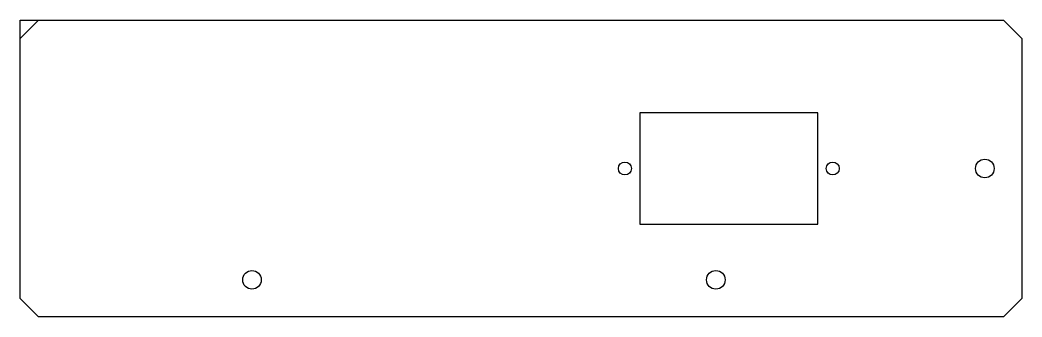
# Model space of a CAD drawing. Header units: millimetres. Extents: x 0 to 270, y -20 to 60.
import ezdxf

# ---------------------------------------------------------------- set-up
doc = ezdxf.new("R2010")
doc.units = ezdxf.units.MM
doc.layers.get('0').update_dxf_attribs({"linetype": 'CONTINUOUS'})

msp = doc.modelspace()

# ---------------------------------------------------------------- linework, layer by layer
for p, q in [((0, 55), (5, 60)), ((5, 60), (265, 60)), ((0, -15), (0, 55))]:
    msp.add_line(p, q)
for points in [[(265, 60), (270, 55), (270, -15), (265, -20), (5, -20), (0, -15), (0, 60)], [(215, 5), (215, 35), (167, 35), (167, 5)]]:
    msp.add_lwpolyline(points, close=True)
for centre, radius in [((163, 20), 1.75), ((219, 20), 1.75), ((260, 20), 2.5), ((62.5, -10), 2.5), ((187.5, -10), 2.5)]:
    msp.add_circle(centre, radius)

doc.saveas('drawing.dxf')
